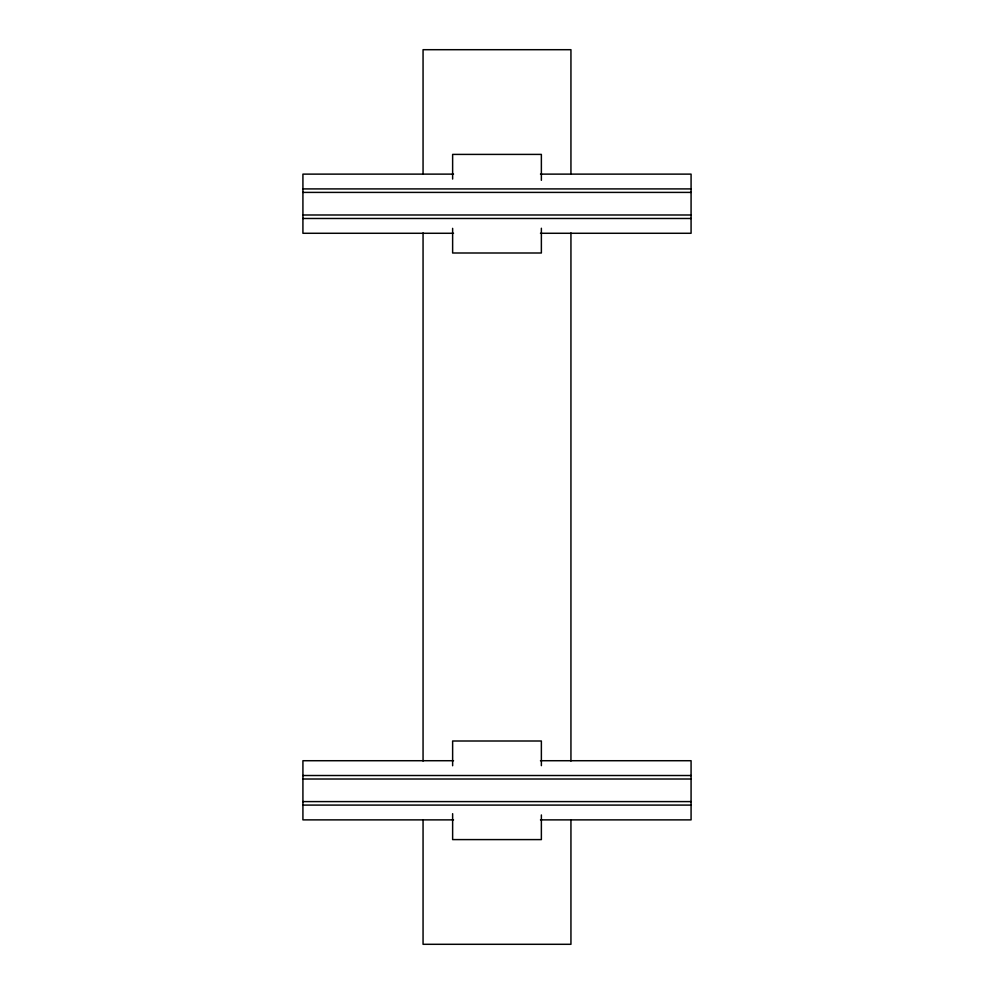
<?xml version="1.0" encoding="UTF-8"?>
<svg xmlns="http://www.w3.org/2000/svg" width="994" height="994" viewBox="0 0 994 994"><rect width="100%" height="100%" fill="white"/><g stroke="black" fill="none" stroke-linecap="round" stroke-linejoin="round"><path stroke-width="1.49" d="M453.525 174.124L302.921 174.124L302.921 233.279L453.525 233.279M540.475 174.124L691.079 174.124L691.079 233.279L540.475 233.279M302.921 188.91L691.079 188.91M302.921 192.401L691.079 192.401M302.921 214.99L691.079 214.99M302.921 218.481L691.079 218.481M453.525 760.721L302.921 760.721L302.921 819.876L453.525 819.876M540.475 760.721L691.079 760.721L691.079 819.876L540.475 819.876M302.921 775.519L691.079 775.519M302.921 779.01L691.079 779.01M302.921 801.599L691.079 801.599M302.921 805.09L691.079 805.09M570.941 173.95L570.941 49.7L423.059 49.7L423.059 173.95M570.941 232.969L570.941 761.031M570.941 820.05L570.941 944.3L423.059 944.3L423.059 820.05M541.37 180.312L541.37 154.405L452.63 154.405L452.63 179.044M541.37 228.247L541.37 252.998L452.63 252.998L452.63 228.347M541.37 765.653L541.37 741.002L452.63 741.002L452.63 765.753M541.37 814.956L541.37 839.595L452.63 839.595L452.63 813.688M423.059 232.969L423.059 761.031"/></g></svg>
